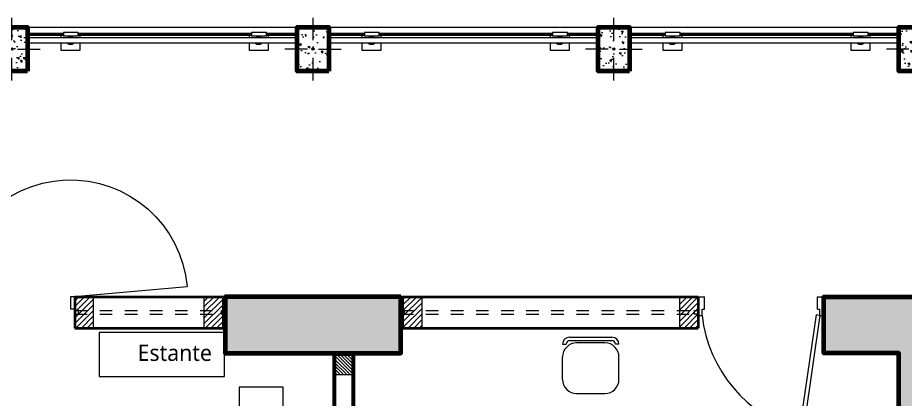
# Model space of a CAD drawing. Header units: millimetres. Extents: x 1 to 121, y 0 to 90.
# Drawn here: x 53.7 to 60.77, y 20.41 to 23.45 of the extents above; entities that cross this region are included whole.
import ezdxf

# ---------------------------------------------------------------- set-up
doc = ezdxf.new("R2010")
doc.units = ezdxf.units.MM
doc.linetypes.add('DASHED2', pattern=[0.375, 0.25, -0.125])
doc.layers.add('01', color=7, linetype='Continuous', lineweight=5, true_color=0xcc6600)
for name, color, linetype, lineweight in [('A-FLOR-HRAL', 11, 'Continuous', 9), ('barandas tipo 1', 200, 'Continuous', 20), ('COLUMNAS 50', 32, 'Continuous', 70), ('COLUMNETASSS', 211, 'Continuous', 20), ('Equipamiento SR', 23, 'Continuous', 0), ('GRAFO 0 BLANCO', 7, 'Continuous', 0), ('letras sr', 7, 'Continuous', 5), ('muro bajo', 191, 'Continuous', 40), ('Muros el', 144, 'Continuous', 60), ('Puertas El', 21, 'Continuous', 15), ('Vanos', 140, 'Continuous', 5)]:
    doc.layers.add(name, color=color, linetype=linetype, lineweight=lineweight)
doc.styles.add('Generales', font='trebuc.ttf', dxfattribs={"height": 0.1})

# ---------------------------------------------------------------- blocks, each defined once
blk = doc.blocks.new('columna pasillos')
at = {"layer": 'GRAFO 0 BLANCO'}
h = blk.add_hatch(dxfattribs=at)
h.set_pattern_fill('AR-CONC', color=256, scale=0.024, angle=-90)
h.set_pattern_definition([(320, (0, 0), (-0.015060515, -0.17214244), [0.018, -0.198]), (265, (0, 0), (0.18052611, 0.03330032), [0.0144, -0.1584]), (10.45144, (-0.00126, -0.01435), (0.1654656, -0.13884213), [0.01529765, -0.16827411]), (316.1842, (0.048, -7e-10), (-0.03972463, -0.25613792), [0.027, -0.297]), (6.63563, (0.0447, -0.02134), (0.23378846, -0.22431887), [0.02294648, -0.2524113]), (261.18416, (0.048, -7e-10), (0.23378846, -0.22431887), [0.0216, -0.2376]), (291, (0.036, -0.024), (-0.096628536, -0.14325769), [0.018, -0.198]), (236, (0.036, -0.024), (0.17403601, -0.05839568), [0.0144, -0.1584]), (341.45144, (0.02795, -0.03594), (0.07740747, -0.20165337), [0.01529765, -0.16827411]), (307.5, (0, 0), (0.079894525, -0.002918366), [0, -0.15648, 0, -0.1608, 0, -0.159]), (277.5, (0, 0), (0.09465881, -0.06313669), [0, -0.09168, 0, -0.15288, 0, -0.0606]), (237.5, (7e-10, 0.05352), (-0.005413171, -0.128117385), [0, -0.06, 0, -0.1872, 0, -0.2484]), (227.5, (1e-09, 0.07752), (0.024025194, -0.13996468), [0, -0.078, 0, -0.12432, 0, -0.1764])])
h.paths.add_polyline_path([(-235.5347, 35.024), (-235.7847, 35.024), (-235.7847, 34.674), (-235.5347, 34.674)])
h.paths.add_polyline_path([(-235.651, 34.849, -1), (-235.6684, 34.849, -1)], flags=16)
at = {"layer": 'COLUMNAS 50', "color": 1, "linetype": 'Continuous', "lineweight": 9}
for p, q in [((-235.6597, 35.099), (-235.6597, 34.919)), ((-235.7047, 34.849), (-235.8847, 34.849)), ((-235.6147, 34.849), (-235.4347, 34.849)), ((-235.6597, 34.779), (-235.6597, 34.599))]:
    blk.add_line(p, q, dxfattribs=at)
at = {"layer": 'COLUMNAS 50', "linetype": 'Continuous'}
blk.add_lwpolyline([(-235.7847, 35.024), (-235.5347, 35.024), (-235.5347, 34.674), (-235.7847, 34.674)], close=True, dxfattribs=at)
at = {"layer": 'COLUMNAS 50', "color": 1, "linetype": 'Continuous', "lineweight": 9}
blk.add_circle((-235.6597, 34.849), 0.00871, dxfattribs=at)
blk.add_point((-235.6597, 34.849), dxfattribs=at)
blk = doc.blocks.new('puerta 1.00')
at = {"layer": 'Puertas El'}
for p, q in [((165.7653, -11.935), (165.7653, -11.885)), ((165.9153, -11.915), (165.9153, -11.885)), ((165.8653, -11.935), (165.7653, -11.935)), ((165.9153, -11.915), (165.8653, -11.915)), ((165.8653, -11.935), (165.8653, -11.915)), ((165.9153, -11.915), (165.9109, -11.9447)), ((165.9109, -11.9447), (166.8411, -12.0803)), ((165.9153, -11.915), (166.8454, -12.0506)), ((166.76, -12.0129), (166.7629, -11.9931)), ((166.76, -12.0129), (166.7996, -12.0187)), ((166.7629, -11.9931), (166.8024, -11.9989)), ((166.7663, -12.0391), (166.7699, -12.0143)), ((166.7897, -12.0172), (166.7861, -12.042)), ((166.7996, -12.0187), (166.8024, -11.9989)), ((166.7484, -12.0921), (166.7456, -12.1118)), ((166.7484, -12.0921), (166.788, -12.0978)), ((166.7619, -12.0688), (166.7583, -12.0935)), ((166.7817, -12.0716), (166.7781, -12.0964)), ((166.788, -12.0978), (166.7851, -12.1176)), ((166.8454, -12.0506), (166.8411, -12.0803)), ((166.8454, -12.0506), (166.8411, -12.0803)), ((166.8454, -12.0506), (166.8411, -12.0803)), ((166.7456, -12.1118), (166.7851, -12.1176)), ((165.7653, -12.855), (165.7653, -12.835)), ((165.7653, -12.885), (165.7653, -12.835)), ((165.8653, -12.835), (165.7653, -12.835)), ((165.8653, -12.855), (165.8653, -12.835)), ((165.9153, -12.855), (165.8653, -12.855)), ((165.9153, -12.885), (165.9153, -12.855))]:
    blk.add_line(p, q, dxfattribs=at)
at = {"layer": 'Puertas El', "linetype": 'ByBlock'}
blk.add_arc((165.7822, -11.7554), 1.1076, 276.89893, 342.94348, dxfattribs=at)
blk = doc.blocks.new('A$C5A0F33B4')
at = {"layer": 'Puertas El', "linetype": 'Continuous'}
blk.add_line((1.12, 1.16), (1.2176, 2.2757), dxfattribs=at)
at = {"layer": 'Puertas El', "linetype": 'ByBlock'}
for p, q in [((1.005, 1.16), (1.005, 1.2)), ((1.005, 1.2), (1.12, 1.2)), ((1.12, 1.2), (1.005, 1.2)), ((1.12, 1.2), (1.12, 1.16)), ((1.12, 1.16), (1.005, 1.16)), ((1.005, 0), (1.005, 0.04)), ((1.005, 0.04), (1.12, 0.04)), ((1.12, 0), (1.005, 0)), ((1.12, 0), (1.005, 0)), ((1.12, 0), (1.005, 0)), ((1.12, 0.04), (1.12, 0))]:
    blk.add_line(p, q, dxfattribs=at)
blk.add_arc((1.12, 1.16), 1.12, 270, 85, dxfattribs=at)
blk = doc.blocks.new('A$C7AF91E86')
at = {"layer": 'Equipamiento SR', "linetype": 'ByBlock'}
for p, q in [((0.1125, 0.45), (0.2917, 0.45)), ((0.3937, 0.45), (0.3937, 0.4219)), ((0.4219, 0.3938), (0.4219, 0.0563)), ((0.45, 0.3938), (0.45, 0.0563)), ((0, 0.3375), (0, 0.1125)), ((0.4042, 0.1125), (0.4042, 0.3375)), ((0.1125, 0), (0.2917, 0)), ((0.3937, 0), (0.3937, 0.0281))]:
    blk.add_line(p, q, dxfattribs=at)
for centre, radius, start, end in [((0.1125, 0.3375), 0.1125, 90, 180), ((0.2917, 0.3375), 0.1125, 0, 90), ((0.3937, 0.3938), 0.0562, 0, 90), ((0.3937, 0.3938), 0.0281, 0, 90), ((0.1125, 0.1125), 0.1125, 180, 270), ((0.2917, 0.1125), 0.1125, 270, 0), ((0.3937, 0.0563), 0.0562, 270, 0), ((0.3937, 0.0563), 0.0281, 270, 0)]:
    blk.add_arc(centre, radius, start, end, dxfattribs=at)
blk = doc.blocks.new('A$C193A7AE6')
at = {"layer": '01', "true_color": 0x636466}
h = blk.add_hatch(dxfattribs=at)
h.set_pattern_fill('ANSI31', color=251, scale=0.01, angle=-90)
h.set_pattern_definition([(315, (-134.044802, -149.728226), (0.0224506403, 0.0224506403), [])])
h.paths.add_polyline_path([(0, 0.15), (0, 0), (0.25, 0), (0.25, 0.15)])
at = {"layer": 'COLUMNETASSS'}
blk.add_lwpolyline([(0, 0.15), (0, 0), (0.25, 0), (0.25, 0.15)], close=True, dxfattribs=at)
blk = doc.blocks.new('A$C0477224B')
at = {"layer": 'GRAFO 0 BLANCO'}
h = blk.add_hatch(dxfattribs=at)
h.set_pattern_fill('ANSI31', color=256, scale=0.15, angle=270)
h.set_pattern_definition([(315, (7.8e-05, 1e-07), (0.0132583, 0.0132583), [])])
h.paths.add_polyline_path([(0.0001, 0.15), (0.0001, 0), (0.1501, 0), (0.1501, 0.15)])
at = {"layer": 'COLUMNETASSS'}
blk.add_lwpolyline([(0.0001, 0.15), (0.0001, 0), (0.1501, 0), (0.1501, 0.15)], close=True, dxfattribs=at)
blk = doc.blocks.new('Barandilla - 50 x 12mm-V42-Nivel 2')
at = {"layer": 'A-FLOR-HRAL'}
for p, q in [((-26.7, 93), (-88, 93)), ((-88, 93), (-88, 18.2)), ((34.1, 93), (13.2, 93)), ((27, 79.4), (57, 79.4)), ((27, 79.4), (27, -39.6)), ((57, 79.4), (57, -39.6)), ((-88, 18.2), (-88, -56.6)), ((24.9, 2.6), (25.1, 33.6)), ((-88, -56.6), (-26.7, -56.6)), ((13.2, -56.6), (34.1, -56.6)), ((57, -39.6), (27, -39.6))]:
    blk.add_line(p, q, dxfattribs=at)
for centre, radius, start, end in [((-0.6, 18.2), 39.4, 144.03454, 215.40425), ((-19.3, -77.8), 119.9, 93.54105, 96.31867), ((-18.3, 114.4), 119.9, 285.37611, 291.1568), ((-19.3, -77.8), 119.9, 68.28199, 74.15247), ((-18.3, 114.4), 119.9, 263.12012, 266.01246)]:
    blk.add_arc(centre, radius, start, end, dxfattribs=at)
blk = doc.blocks.new('Barandilla - 50 x 12mm-V43-Nivel 2')
at = {"layer": 'A-FLOR-HRAL'}
for p, q in [((-26.8, 93), (-88, 93)), ((-88, 93), (-88, 18.2)), ((34.1, 93), (13.1, 93)), ((27, 79.4), (57, 79.4)), ((27, 79.4), (27, -39.6)), ((57, 79.4), (57, -39.6)), ((-88, 18.2), (-88, -56.6)), ((24.9, 2.6), (25.1, 33.6)), ((-88, -56.6), (-26.8, -56.6)), ((13.1, -56.6), (34.1, -56.6)), ((57, -39.6), (27, -39.6))]:
    blk.add_line(p, q, dxfattribs=at)
for centre, radius, start, end in [((-0.6, 18.2), 39.4, 144.03454, 215.40425), ((-19.3, -77.8), 119.9, 93.58403, 96.31867), ((-19.3, -77.8), 119.9, 68.28199, 74.20916), ((-18.3, 114.4), 119.9, 285.32537, 291.1568), ((-18.3, 114.4), 119.9, 263.12012, 265.9625)]:
    blk.add_arc(centre, radius, start, end, dxfattribs=at)
blk = doc.blocks.new('Barandilla - Barandilla-595762-Nivel 2')
at = {"layer": 'A-FLOR-HRAL'}
for p, q in [((74634.8, 37913.8), (74919.3, 37913.8)), ((74634.8, 37905.8), (74919.3, 37905.8)), ((74634.8, 37904.3), (74919.3, 37904.3)), ((74634.8, 37896.3), (74919.3, 37896.3)), ((76783, 37875.4), (74634.8, 37875.4)), ((75038.3, 37913.8), (76419.3, 37913.8)), ((75038.3, 37905.8), (76419.3, 37905.8)), ((75038.3, 37904.3), (76419.3, 37904.3)), ((75038.3, 37896.3), (76419.3, 37896.3)), ((76538.3, 37913.8), (76783, 37913.8)), ((76538.3, 37905.8), (76783, 37905.8)), ((76538.3, 37904.3), (76783, 37904.3)), ((76538.3, 37896.3), (76783, 37896.3)), ((74634.8, 37835.4), (76783, 37835.4))]:
    blk.add_line(p, q, dxfattribs=at)
at = {"extrusion": (0, 0, -1), "zscale": -1, "rotation": 90.00000000000021}
for name, p in [('Barandilla - 50 x 12mm-V43-Nivel 2', (-74958.9, 37862.2)), ('Barandilla - 50 x 12mm-V42-Nivel 2', (-76458.9, 37862.2))]:
    blk.add_blockref(name, p, dxfattribs=at)
blk = doc.blocks.new('Barandilla - Barandilla-595833-Nivel 2')
at = {"layer": 'A-FLOR-HRAL'}
for p, q in [((72236.7, 37913.8), (72521.1, 37913.8)), ((72236.7, 37905.8), (72521.1, 37905.8)), ((72236.7, 37904.3), (72521.1, 37904.3)), ((72236.7, 37896.3), (72521.1, 37896.3)), ((74384.8, 37875.4), (72236.7, 37875.4)), ((72640.1, 37913.8), (74021.1, 37913.8)), ((72640.1, 37905.8), (74021.1, 37905.8)), ((72640.1, 37904.3), (74021.1, 37904.3)), ((72640.1, 37896.3), (74021.1, 37896.3)), ((74140.1, 37913.8), (74384.8, 37913.8)), ((74140.1, 37905.8), (74384.8, 37905.8)), ((74140.1, 37904.3), (74384.8, 37904.3)), ((74140.1, 37896.3), (74384.8, 37896.3)), ((72236.7, 37835.4), (74384.8, 37835.4))]:
    blk.add_line(p, q, dxfattribs=at)
at = {"extrusion": (0, 0, -1), "zscale": -1, "rotation": 90.00000000000021}
for name, p in [('Barandilla - 50 x 12mm-V43-Nivel 2', (-72560.8, 37862.2)), ('Barandilla - 50 x 12mm-V42-Nivel 2', (-74060.8, 37862.2))]:
    blk.add_blockref(name, p, dxfattribs=at)
blk = doc.blocks.new('Barandilla - Barandilla-595900-Nivel 2')
at = {"layer": 'A-FLOR-HRAL'}
for p, q in [((69836.7, 37913.8), (70121.1, 37913.8)), ((69836.7, 37905.8), (70121.1, 37905.8)), ((69836.7, 37904.3), (70121.1, 37904.3)), ((69836.7, 37896.3), (70121.1, 37896.3)), ((71984.8, 37875.4), (69836.7, 37875.4)), ((70240.1, 37913.8), (71621.1, 37913.8)), ((70240.1, 37905.8), (71621.1, 37905.8)), ((70240.1, 37904.3), (71621.1, 37904.3)), ((70240.1, 37896.3), (71621.1, 37896.3)), ((71740.1, 37913.8), (71984.8, 37913.8)), ((71740.1, 37905.8), (71984.8, 37905.8)), ((71740.1, 37904.3), (71984.8, 37904.3)), ((71740.1, 37896.3), (71984.8, 37896.3)), ((71984.8, 37913.8), (71984.8, 37905.8)), ((71984.8, 37905.8), (71984.8, 37904.3)), ((71984.8, 37904.3), (71984.8, 37896.3)), ((71984.8, 37875.4), (71984.8, 37835.4)), ((69836.7, 37835.4), (71984.8, 37835.4))]:
    blk.add_line(p, q, dxfattribs=at)
at = {"extrusion": (0, 0, -1), "zscale": -1, "rotation": 90.00000000000021}
for name, p in [('Barandilla - 50 x 12mm-V43-Nivel 2', (-70160.8, 37862.2)), ('Barandilla - 50 x 12mm-V42-Nivel 2', (-71660.8, 37862.2))]:
    blk.add_blockref(name, p, dxfattribs=at)

msp = doc.modelspace()

# ---------------------------------------------------------------- hatches: boundary and pattern name
at = {"layer": 'GRAFO 0 BLANCO', "true_color": 0xc7c8ca}
h = msp.add_hatch(color=9, dxfattribs=at)
h.dxf.hatch_style = 1
h.paths.add_polyline_path([(56.751, 20.7747), (56.751, 21.2247), (55.351, 21.2247), (55.351, 20.7747)])
h = msp.add_hatch(color=9, dxfattribs=at)
h.dxf.hatch_style = 1
h.paths.add_polyline_path([(60.1224, 20.7747), (60.7224, 20.7747), (60.7224, 18.1247), (60.9724, 18.1247), (60.9724, 21.2247), (60.1224, 21.2247)])

# ---------------------------------------------------------------- linework, layer by layer
at = {"layer": 'barandas tipo 1'}
for p, q in [((53.776, 23.3747), (55.9242, 23.3747)), ((56.1742, 23.3747), (58.3224, 23.3747)), ((58.5724, 23.3747), (60.7206, 23.3747))]:
    msp.add_line(p, q, dxfattribs=at)
at = {"layer": 'COLUMNAS 50', "linetype": 'Continuous'}
for points in [[(56.751, 21.2247), (55.351, 21.2247), (55.351, 20.7747), (56.751, 20.7747)], [(60.9724, 21.2247), (60.9724, 18.1247), (60.7224, 18.1247), (60.7224, 20.7747), (60.1224, 20.7747), (60.1224, 21.2247)]]:
    msp.add_lwpolyline(points, close=True, dxfattribs=at)
at = {"layer": 'muro bajo', "linetype": 'Continuous'}
for p, q in [((54.151, 21.2246), (55.351, 21.2246)), ((54.151, 21.2235), (54.151, 20.9746)), ((56.751, 21.2247), (59.1224, 21.2247)), ((59.1224, 21.2247), (59.1224, 20.9746))]:
    msp.add_line(p, q, dxfattribs=at)
for points in [[(54.151, 20.9746), (55.351, 20.9746)], [(56.751, 20.9746), (59.1224, 20.9746)]]:
    msp.add_lwpolyline(points, dxfattribs=at)
at = {"layer": 'Muros el', "ltscale": 0.05}
for p, q in [((56.221, 20.7747), (56.221, 16.3985)), ((56.371, 20.7747), (56.371, 16.3985))]:
    msp.add_line(p, q, dxfattribs=at)
at = {"layer": 'Vanos', "color": 7, "linetype": 'DASHED2', "ltscale": 0.3}
for p, q in [((54.151, 21.1146), (55.351, 21.1146)), ((56.751, 21.1147), (59.1224, 21.1147)), ((54.151, 21.0846), (55.351, 21.0846)), ((56.751, 21.0847), (59.1224, 21.0847))]:
    msp.add_line(p, q, dxfattribs=at)
at = {"layer": 'Vanos'}
for points in [[(54.151, 21.0846), (54.181, 21.0846), (54.181, 21.1147), (54.151, 21.1147)], [(55.351, 21.0846), (55.321, 21.0846), (55.321, 21.1147), (55.351, 21.1147)], [(56.751, 21.0846), (56.781, 21.0846), (56.781, 21.1147), (56.751, 21.1147)], [(59.1224, 21.0847), (59.0924, 21.0847), (59.0924, 21.1147), (59.1224, 21.1147)], [(55.3451, 20.9389), (54.3451, 20.9389), (54.3451, 20.5889), (55.3451, 20.5889)], [(55.8131, 19.5018), (55.8131, 20.5018), (55.4631, 20.5018), (55.4631, 19.5018)]]:
    msp.add_lwpolyline(points, close=True, dxfattribs=at)

# ---------------------------------------------------------------- block references
at = {"layer": 'A-FLOR-HRAL', "xscale": 0.001, "yscale": 0.001, "zscale": 0.001}
for name in ['Barandilla - Barandilla-595900-Nivel 2', 'Barandilla - Barandilla-595833-Nivel 2', 'Barandilla - Barandilla-595762-Nivel 2']:
    msp.add_blockref(name, (-16.0607, -14.5867), dxfattribs=at)
at = {"layer": 'COLUMNAS 50', "rotation": 180}
for p in [(-182.0087, 58.0487), (-179.6087, 58.0487), (-177.2105, 58.0487), (-174.8123, 58.0487)]:
    msp.add_blockref('columna pasillos', p, dxfattribs=at)
at = {"layer": 'Equipamiento SR', "xscale": -0.833333428553777, "yscale": 0.833333428553777, "zscale": 0.833333428553777, "rotation": 270}
msp.add_blockref('A$C5A0F33B4', (53.151, 20.2901), dxfattribs=at)
at = {"layer": 'Equipamiento SR', "rotation": 90}
msp.add_blockref('A$C7AF91E86', (58.4906, 20.4522), dxfattribs=at)
at = {"layer": 'Puertas El', "rotation": 270}
msp.add_blockref('puerta 1.00', (72.0074, 186.9899), dxfattribs=at)
at = {"layer": 'Vanos', "rotation": 270}
for p in [(54.151, 21.2246), (55.181, 21.2246), (56.771, 21.2246), (58.9724, 21.2246)]:
    msp.add_blockref('A$C193A7AE6', p, dxfattribs=at)
at = {"layer": 'Vanos'}
msp.add_blockref('A$C0477224B', (56.2209, 20.6047), dxfattribs=at)

# ---------------------------------------------------------------- texts
at = {"layer": 'letras sr', "insert": (54.6525, 20.8421), "char_height": 0.13, "attachment_point": 1, "style": 'Generales'}
msp.add_mtext_dynamic_manual_height_columns('Estante', width=0.714741, gutter_width=0.5, heights=[0], dxfattribs=at)

doc.saveas('drawing.dxf')
